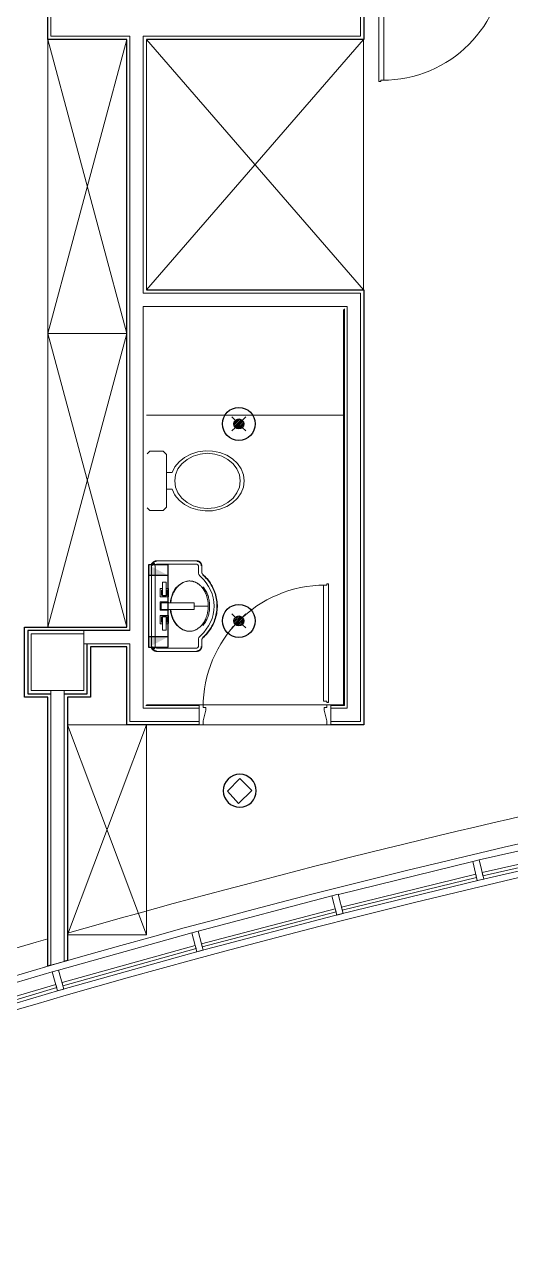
# Model space of a CAD drawing. Header units: millimetres. Extents: x 1722 to 7525, y 2254 to 6279.
# Drawn here: x 2875 to 3244, y 2292 to 3228 of the extents above; entities that cross this region are included whole.
import ezdxf

# ---------------------------------------------------------------- set-up
doc = ezdxf.new("R2010")
doc.units = ezdxf.units.MM
doc.layers.add('-LIGHT', color=6, linetype='Continuous')
doc.layers.add('-SYM', color=4, linetype='Continuous')
for name, color, linetype, lineweight in [('A-CLNG', 13, 'Continuous', 9), ('A-DETL-THIN', 151, 'Continuous', 9), ('A-DOOR', 31, 'Continuous', 9), ('A-DOOR-FRAM', 31, 'Continuous', 18), ('A-GLAZ-CURT', 52, 'Continuous', 9), ('A-GLAZ-CWMG', 51, 'Continuous', 9), ('A-WALL', 113, 'Continuous', 9), ('A-WALL-FNSH', 113, 'Continuous', 30), ('A-WALL-PATT', 111, 'Continuous', 5), ('I-FURN', 30, 'Continuous', 9), ('I-WALL', 2, 'Continuous', 9), ('P-SANR-FIXT', 44, 'Continuous', 9), ('S-COLS', 52, 'Continuous', 9)]:
    doc.layers.add(name, color=color, linetype=linetype, lineweight=lineweight)
pattern_1 = [(45, (3847.724, 3993.578), (-10.6066, 10.6066), []), (135, (3847.724, 3993.578), (-10.6066, -10.6066), [])]

# ---------------------------------------------------------------- blocks, each defined once
blk = doc.blocks.new('za-IN-wood door-single panel - 100x210-5134369-08-Fourth Floor Level__18_90')
at = {"layer": 'A-DOOR'}
for p, q in [((0.446, 0.9814), (0.446, 0.1014)), ((0.47, 0.9814), (0.446, 0.9814)), ((0.47, 0.9914), (0.47, 0.9814)), ((0.484, 0.9914), (0.47, 0.9914)), ((0.484, 0.0914), (0.484, 0.9914)), ((0.47, 0.1014), (0.446, 0.1014)), ((0.47, 0.0914), (0.47, 0.1014)), ((-0.45, 0.0518), (-0.47, 0.0518)), ((-0.47, -0.0482), (-0.45, 0.0318)), ((-0.45, 0.0318), (-0.45, 0.0518)), ((0.47, 0.0518), (0.45, 0.0518)), ((0.45, 0.0518), (0.45, 0.0318)), ((0.45, 0.0318), (0.47, -0.0482)), ((0.484, 0.0914), (0.47, 0.0914))]:
    blk.add_line(p, q, dxfattribs=at)
blk.add_arc((0.458, 0.0534), 0.928, 90, 180, dxfattribs=at)
at = {"layer": 'A-DOOR-FRAM'}
for p, q in [((-0.47, 0.0718), (-0.5, 0.0718)), ((-0.5, 0.0718), (-0.5, -0.0782)), ((-0.47, 0.0518), (-0.47, 0.0718)), ((0.47, 0.0718), (0.47, 0.0518)), ((0.5, 0.0718), (0.47, 0.0718)), ((0.5, -0.0782), (0.5, 0.0718)), ((-0.5, -0.0782), (-0.47, -0.0782)), ((-0.47, -0.0782), (-0.47, -0.0482)), ((0.47, -0.0482), (0.47, -0.0782)), ((0.47, -0.0782), (0.5, -0.0782))]:
    blk.add_line(p, q, dxfattribs=at)
blk = doc.blocks.new('za-Column bi Cover - se5_400b_430amm-4961025-08-Fourth Floor Level__18_90')
at = {"layer": 'S-COLS', "lineweight": 15}
for p, q in [((-0.2, 0.215), (0.2, 0.215)), ((-0.2, -0.215), (-0.2, 0.215)), ((0.2, 0.215), (0.2, -0.215)), ((0.2, -0.215), (-0.2, -0.215))]:
    blk.add_line(p, q, dxfattribs=at)
blk = doc.blocks.new('System Panel - Glazed-4636068-08-Fourth Floor Level__18_90')
at = {"layer": 'A-GLAZ-CURT'}
for p, q in [((-0.525, 0.0245), (-0.525, 0.0495)), ((-0.525, 0.0495), (0.525, 0.0495)), ((0.525, 0.0245), (-0.525, 0.0245)), ((0.525, 0.0495), (0.525, 0.0245))]:
    blk.add_line(p, q, dxfattribs=at)
blk = doc.blocks.new('Rectangular Mullion - 50mm x 150mm-4635590-08-Fourth Floor Level__18_90')
at = {"layer": 'A-GLAZ-CWMG'}
for p, q in [((-3.0889, -13.3199), (-4.1208, -13.5207)), ((-3.0369, -13.4626), (-4.1155, -13.6725))]:
    blk.add_line(p, q, dxfattribs=at)
blk = doc.blocks.new('Rectangular Mullion - 50mm x 150mm-4622980-08-Fourth Floor Level__18_90')
at = {"layer": 'A-GLAZ-CWMG'}
for p, q in [((0.025, 0.075), (-0.025, 0.075)), ((-0.025, 0.075), (-0.025, -0.075)), ((0.025, -0.075), (0.025, 0.075)), ((-0.025, -0.075), (0.025, -0.075))]:
    blk.add_line(p, q, dxfattribs=at)
blk = doc.blocks.new('FD')
at = {"layer": '-SYM'}
for p, q in [((-23.25, 7.5), (-23.25, -7.5)), ((23.25, 7.5), (23.25, -7.5))]:
    blk.add_line(p, q, dxfattribs=at)
blk.add_lwpolyline([(-31.25, -7.5), (31.25, -7.5), (31.25, 7.5), (-31.25, 7.5)], close=True, dxfattribs=at)
for points in [[(-23.25, 7.5), (-23.25, -7.5), (-31.25, -7.5)], [(-31.25, -7.5), (-31.25, 7.5), (-23.25, 7.5), (-31.25, -7.5)], [(23.25, 7.5), (23.25, -7.5), (31.25, -7.5)], [(31.25, -7.5), (31.25, 7.5), (23.25, 7.5), (31.25, -7.5)]]:
    blk.add_solid(points, dxfattribs=at)
blk = doc.blocks.new('le')
at = {"layer": '-SYM'}
h = blk.add_hatch(dxfattribs=at)
h.set_pattern_fill('ANSI31', color=256, scale=7.5, style=0)
h.set_pattern_definition([(45, (0, 0), (-0.66291, 0.66291), [])])
h.paths.add_polyline_path([(-3.6, 0), (3.6, 0, 1)])
h.paths.add_polyline_path([(3.6, 0), (-3.6, 0, 1)])
at = {"layer": '-SYM', "color": 3}
for p, q in [((-2.65, 2.65), (-5.3, 5.3)), ((2.65, 2.65), (5.3, 5.3)), ((-2.65, -2.65), (-5.3, -5.3)), ((2.65, -2.65), (5.3, -5.3))]:
    blk.add_line(p, q, dxfattribs=at)
at = {"layer": '-SYM'}
for radius in [12.5, 3.75]:
    blk.add_circle((0, 0), radius, dxfattribs=at)
blk = doc.blocks.new('leee')
at = {"layer": '-LIGHT', "color": 2}
blk.add_lwpolyline([(0.96, -9.63), (9.27, -0.26), (0.04, 9.25), (-9.25, 0.1)], close=True, dxfattribs=at)
at = {"layer": '-SYM'}
blk.add_circle((0, 0), 12.5, dxfattribs=at)
blk = doc.blocks.new('KJDKSFSF')
at = {"layer": 'I-FURN'}
for p, q in [((65450.7, -7766.8), (65450.7, -9996.8)), ((66050.7, -7766.8), (65450.7, -7766.8)), ((66050.7, -9996.8), (65450.7, -7766.8)), ((65450.7, -9996.8), (66050.7, -7766.8)), ((65450.7, -7766.8), (66050.7, -7766.8)), ((65450.7, -9996.8), (65450.7, -7766.8)), ((66050.7, -9996.8), (66050.7, -7766.8)), ((66050.7, -7766.8), (66050.7, -9996.8)), ((66200.7, -7766.8), (66200.7, -9666.8)), ((67850.7, -7766.8), (66200.7, -7766.8)), ((67850.7, -9666.8), (66200.7, -7766.8)), ((66200.7, -9666.8), (67850.7, -7766.8)), ((66200.7, -7766.8), (67850.7, -7766.8)), ((66200.7, -9666.8), (66200.7, -7766.8)), ((67850.7, -9666.8), (67850.7, -7766.8)), ((67850.7, -7766.8), (67850.7, -9666.8)), ((66200.7, -9666.8), (67850.7, -9666.8)), ((67850.7, -9666.8), (66200.7, -9666.8)), ((65450.7, -9996.8), (66050.7, -9996.8)), ((66050.7, -9996.8), (65450.7, -9996.8)), ((65450.7, -9996.8), (65450.7, -12226.8)), ((66050.7, -9996.8), (65450.7, -9996.8)), ((66050.7, -12226.8), (65450.7, -9996.8)), ((65450.7, -12226.8), (66050.7, -9996.8)), ((65450.7, -9996.8), (66050.7, -9996.8)), ((65450.7, -12226.8), (65450.7, -9996.8)), ((66050.7, -12226.8), (66050.7, -9996.8)), ((66050.7, -9996.8), (66050.7, -12226.8)), ((65450.7, -12226.8), (66050.7, -12226.8)), ((66050.7, -12226.8), (65450.7, -12226.8)), ((65600.7, -12966.8), (65600.7, -14560.1)), ((66200.7, -12966.8), (65600.7, -12966.8)), ((66200.7, -14560.1), (65600.7, -12966.8)), ((65600.7, -14560.1), (66200.7, -12966.8)), ((65600.7, -12966.8), (66200.7, -12966.8)), ((65600.7, -14560.1), (65600.7, -12966.8)), ((66200.7, -14560.1), (66200.7, -12966.8)), ((66200.7, -12966.8), (66200.7, -14560.1)), ((65600.7, -14560.1), (66200.7, -14560.1)), ((66200.7, -14560.1), (65600.7, -14560.1))]:
    blk.add_line(p, q, dxfattribs=at)

msp = doc.modelspace()

# ---------------------------------------------------------------- hatches: boundary and pattern name
at = {"layer": 'A-WALL-PATT'}
h = msp.add_hatch(dxfattribs=at)
h.set_pattern_fill('FP_37', color=256, scale=100, style=0, pattern_type=2)
h.set_pattern_definition(pattern_1)
h.paths.add_polyline_path([(3117.8, 2711.4), (3118.3, 2711.4), (3118.3, 3011.9), (3117.8, 3011.9), (3117.8, 2711.9)], flags=0)
h = msp.add_hatch(dxfattribs=at)
h.set_pattern_fill('FP_37', color=256, scale=100, style=0, pattern_type=2)
h.set_pattern_definition(pattern_1)
h.paths.add_polyline_path([(2994.22, 2711.4), (3007.8, 2711.4), (3007.8, 2711.9), (2967.3, 2711.9), (2967.3, 2711.4)], flags=0)
h.paths.add_polyline_path([(3107.8, 2711.4), (3117.8, 2711.4), (3117.8, 2711.9), (3107.8, 2711.9)], flags=0)

# ---------------------------------------------------------------- linework, layer by layer
at = {"layer": 'A-CLNG'}
for p, q in [((2967.8, 3026.9), (2967.8, 3216.9)), ((2895.3, 2514.33), (2888.95, 2512.49))]:
    msp.add_line(p, q, dxfattribs=at)
for start, end in [(98.530129, 105.919775), (106.049177, 110.83605)]:
    msp.add_arc((4800.3, -4096.27), 6899.6, start, end, dxfattribs=at)
at = {"layer": 'A-DETL-THIN'}
msp.add_line((2967.8, 2931.9), (3117.8, 2931.9), dxfattribs=at)
at = {"layer": 'A-WALL', "color": 7, "lineweight": 15}
for p, q in [((3130.3, 3279.4), (3130.3, 3219.4)), ((2895.3, 3219.4), (2895.3, 3270.4)), ((2955.3, 3219.4), (2895.3, 3219.4)), ((2955.3, 2768.4), (2955.3, 3219.4)), ((2965.3, 3219.4), (2965.3, 3024.4)), ((3130.3, 3219.4), (2965.3, 3219.4)), ((2965.3, 3024.4), (3130.3, 3024.4)), ((3130.3, 3024.4), (3130.3, 2699.4)), ((2965.3, 3014.4), (2965.3, 2709.4)), ((3120.3, 3014.4), (2965.3, 3014.4)), ((3120.3, 2709.4), (3120.3, 3014.4)), ((2920.3, 2765.9), (2920.3, 2768.4)), ((2955.3, 2758.4), (2920.3, 2758.4)), ((2955.3, 2699.4), (2955.3, 2758.4)), ((2895.3, 2514.33), (2895.3, 2722.9)), ((2905.3, 2722.9), (2905.3, 2517.2)), ((2965.3, 2709.4), (3007.8, 2709.4)), ((3120.3, 2709.4), (3107.8, 2709.4)), ((2955.3, 2699.4), (3007.8, 2699.4)), ((3107.8, 2699.4), (3130.3, 2699.4)), ((2905.3, 2517.2), (2895.3, 2514.33))]:
    msp.add_line(p, q, dxfattribs=at)
at = {"layer": 'A-WALL', "color": 10}
for p, q in [((3118.3, 2711.4), (3118.3, 3012.4)), ((2967.3, 2711.4), (3007.8, 2711.4)), ((3107.8, 2711.4), (3118.3, 2711.4))]:
    msp.add_line(p, q, dxfattribs=at)
at = {"layer": 'A-WALL'}
msp.add_line((3010.8, 2696.9), (3104.8, 2696.9), dxfattribs=at)
at = {"layer": 'A-WALL', "color": 7, "lineweight": 15}
for radius in [6879.6, 6854.6]:
    msp.add_arc((4800.3, -4096.27), radius, 97.889907, 111.257346, dxfattribs=at)
at = {"layer": 'A-WALL-FNSH'}
for p, q in [((3132.8, 3276.9), (3132.8, 3216.9)), ((2892.8, 3216.9), (2892.8, 3265.4)), ((2952.8, 3216.9), (2892.8, 3216.9)), ((2952.8, 2770.9), (2952.8, 3216.9)), ((3132.8, 3216.9), (2967.8, 3216.9)), ((2967.8, 3026.9), (3132.8, 3026.9)), ((3132.8, 3026.9), (3132.8, 2696.9)), ((3117.8, 2711.9), (3117.8, 3011.9)), ((2875.3, 2717.9), (2875.3, 2770.9)), ((2875.3, 2770.9), (2952.8, 2770.9)), ((2877.8, 2768.4), (2877.8, 2720.4)), ((2955.3, 2768.4), (2877.8, 2768.4)), ((2922.8, 2720.4), (2922.8, 2758.4)), ((2925.3, 2755.9), (2925.3, 2717.9)), ((2952.8, 2755.9), (2925.3, 2755.9)), ((2952.8, 2696.9), (2952.8, 2755.9)), ((2892.8, 2717.9), (2875.3, 2717.9)), ((2877.8, 2720.4), (2895.3, 2720.4)), ((2892.8, 2513.6), (2892.8, 2717.9)), ((2905.3, 2720.4), (2922.8, 2720.4)), ((2907.8, 2717.9), (2907.8, 2517.91)), ((2925.3, 2717.9), (2907.8, 2717.9)), ((2967.8, 2711.9), (3007.8, 2711.9)), ((3107.8, 2711.9), (3117.8, 2711.9)), ((3007.8, 2696.9), (2952.8, 2696.9)), ((3132.8, 2696.9), (3107.8, 2696.9)), ((2895.3, 2514.33), (2892.8, 2513.6)), ((2907.8, 2517.91), (2905.3, 2517.2))]:
    msp.add_line(p, q, dxfattribs=at)
at = {"layer": 'I-WALL'}
msp.add_line((3104.8, 2711.9), (3010.8, 2711.9), dxfattribs=at)
at = {"layer": 'P-SANR-FIXT'}
for p, q in [((2970.34, 2904.44), (2968.3, 2902.4)), ((2980.5, 2904.44), (2970.34, 2904.44)), ((2983.04, 2901.9), (2980.5, 2904.44)), ((2983.04, 2861.9), (2983.04, 2901.9)), ((2989.39, 2892.93), (2989.39, 2892.49)), ((2989.68, 2892.93), (2989.39, 2892.93)), ((2983.04, 2888.25), (2987.31, 2888.25)), ((2987.31, 2875.55), (2983.04, 2875.55)), ((2989.39, 2871.32), (2989.39, 2870.87)), ((2989.39, 2870.87), (2989.68, 2870.87)), ((2968.3, 2861.4), (2970.34, 2859.36)), ((2970.34, 2859.36), (2980.5, 2859.36)), ((2980.5, 2859.36), (2983.04, 2861.9)), ((2971.65, 2818.89), (2971.85, 2819.36)), ((2971.71, 2818.88), (2971.65, 2818.89)), ((2971.65, 2813.54), (2971.65, 2818.89)), ((2971.71, 2818.88), (2971.9, 2819.32)), ((2971.71, 2754.92), (2971.71, 2818.88)), ((2971.85, 2819.36), (2972.15, 2819.65)), ((2971.9, 2819.32), (2971.85, 2819.36)), ((2972.18, 2819.6), (2971.9, 2819.32)), ((2971.9, 2819.32), (2972.18, 2819.6)), ((2972.15, 2819.65), (2972.6, 2819.8)), ((2972.18, 2819.6), (2972.15, 2819.65)), ((2972.18, 2819.6), (2972.55, 2819.72)), ((2972.76, 2820.1), (2972.47, 2819.72)), ((2972.47, 2819.72), (2972.54, 2819.67)), ((2972.66, 2819.58), (2972.47, 2819.72)), ((2972.89, 2819.41), (2972.66, 2819.58)), ((2973.18, 2819.2), (2972.89, 2819.41)), ((2973.88, 2818.68), (2973.18, 2819.2)), ((2974.67, 2818.42), (2974.52, 2818.21)), ((3006.14, 2821.23), (2975.4, 2821.23)), ((2975.4, 2818.68), (3006.14, 2818.68)), ((2971.77, 2817.56), (2971.77, 2756.24)), ((2974.31, 2817.56), (2974.31, 2756.24)), ((3007.26, 2817.56), (3007.26, 2812.87)), ((3009.8, 2812.87), (3009.8, 2817.56)), ((2978.18, 2800.06), (2978.18, 2794.03)), ((2979.83, 2800.21), (2978.33, 2800.21)), ((2982.75, 2805.14), (2979.9, 2805.14)), ((2979.9, 2794.81), (2979.9, 2805.14)), ((2982.75, 2805.14), (2982.75, 2794.81)), ((2984.29, 2800.21), (2982.75, 2800.21)), ((2984.48, 2794.07), (2984.48, 2800.02)), ((2978.18, 2789.9), (2978.18, 2783.87)), ((2978.33, 2793.88), (2984.29, 2793.88)), ((2984.29, 2790.05), (2978.33, 2790.05)), ((2979.33, 2798.88), (2979.33, 2795.33)), ((2979.9, 2799.03), (2979.48, 2799.03)), ((2979.64, 2795.03), (2979.9, 2795.03)), ((2982.75, 2794.92), (2979.9, 2794.92)), ((2979.9, 2794.81), (2982.75, 2794.81)), ((2983.01, 2799.03), (2982.75, 2799.03)), ((2982.75, 2795.03), (2983.01, 2795.03)), ((2983.31, 2795.32), (2983.31, 2798.73)), ((2984.48, 2789.4), (2984.48, 2789.86)), ((2978.33, 2783.72), (2984.29, 2783.72)), ((2979.07, 2789.4), (2979.07, 2784.4)), ((2979.07, 2789.4), (3004.08, 2789.4)), ((3004.08, 2784.4), (2979.07, 2784.4)), ((2984.48, 2783.91), (2984.48, 2784.4)), ((3004.08, 2784.4), (3004.08, 2789.4)), ((3004.08, 2784.4), (3004.08, 2789.4)), ((3014.8, 2786.9), (3004.1, 2786.9)), ((2978.18, 2779.74), (2978.18, 2773.71)), ((2984.29, 2779.89), (2978.33, 2779.89)), ((2978.33, 2773.56), (2979.83, 2773.56)), ((2979.33, 2778.44), (2979.33, 2774.89)), ((2979.48, 2774.74), (2979.9, 2774.74)), ((2979.9, 2778.74), (2979.64, 2778.74)), ((2979.9, 2768.63), (2979.9, 2778.96)), ((2982.75, 2778.96), (2979.9, 2778.96)), ((2982.75, 2778.85), (2979.9, 2778.85)), ((2982.75, 2778.96), (2982.75, 2768.63)), ((2983.01, 2778.74), (2982.75, 2778.74)), ((2982.75, 2774.74), (2983.01, 2774.74)), ((2982.75, 2773.56), (2984.29, 2773.56)), ((2983.31, 2775.04), (2983.31, 2778.45)), ((2984.48, 2773.75), (2984.48, 2779.7)), ((2979.9, 2768.63), (2982.75, 2768.63)), ((2971.65, 2754.9), (2971.65, 2760.26)), ((2971.71, 2754.92), (2971.65, 2754.9)), ((2971.98, 2754.21), (2971.65, 2754.9)), ((2972.02, 2754.25), (2971.71, 2754.92)), ((2972.02, 2754.25), (2971.98, 2754.21)), ((2972.59, 2754.01), (2971.98, 2754.21)), ((2972.55, 2754.08), (2972.02, 2754.25)), ((2972.48, 2754.08), (2972.76, 2753.71)), ((2972.78, 2754.31), (2972.62, 2754.18)), ((2973.01, 2754.47), (2972.78, 2754.31)), ((2973.27, 2754.67), (2973.01, 2754.47)), ((2973.57, 2754.89), (2973.27, 2754.67)), ((2973.88, 2755.12), (2973.57, 2754.89)), ((2974.52, 2755.6), (2974.67, 2755.39)), ((3006.14, 2755.12), (2975.4, 2755.12)), ((2975.4, 2752.58), (3006.14, 2752.58)), ((3007.26, 2760.94), (3007.26, 2756.24)), ((3009.8, 2756.24), (3009.8, 2760.94))]:
    msp.add_line(p, q, dxfattribs=at)
at = {"layer": 'P-SANR-FIXT', "flags": 128}
for points in [[(3042.09, 2881.9), (3041.51, 2886.54), (3039.79, 2890.98), (3037, 2895.05), (3033.27, 2898.57), (3028.74, 2901.4), (3023.6, 2903.41), (3018.07, 2904.54), (3012.37, 2904.72), (3006.75, 2903.95), (3001.44, 2902.26), (2996.66, 2899.73), (2992.6, 2896.45), (2989.44, 2892.57), (2987.31, 2888.25)], [(3039.04, 2881.9), (3038.42, 2886.56), (3036.58, 2890.99), (3033.61, 2894.97), (3029.67, 2898.28), (3024.95, 2900.78), (3019.69, 2902.33), (3014.15, 2902.86), (3008.61, 2902.33), (3003.35, 2900.78), (2998.63, 2898.28), (2994.69, 2894.97), (2991.72, 2890.99), (2989.88, 2886.56), (2989.26, 2881.9)], [(2989.68, 2892.93), (2989.53, 2892.71), (2989.39, 2892.49)], [(2987.31, 2875.55), (2989.44, 2871.23), (2992.6, 2867.35), (2996.66, 2864.08), (3001.44, 2861.54), (3006.75, 2859.86), (3012.37, 2859.09), (3018.07, 2859.27), (3023.6, 2860.39), (3028.74, 2862.4), (3033.27, 2865.23), (3037, 2868.75), (3039.79, 2872.82), (3041.51, 2877.26), (3042.09, 2881.9)], [(2989.26, 2881.9), (2989.88, 2877.24), (2991.72, 2872.81), (2994.69, 2868.84), (2998.63, 2865.52), (3003.35, 2863.02), (3008.61, 2861.47), (3014.15, 2860.95), (3019.69, 2861.47), (3024.95, 2863.02), (3029.67, 2865.52), (3033.61, 2868.84), (3036.58, 2872.81), (3038.42, 2877.24), (3039.04, 2881.9)], [(2989.39, 2871.32), (2989.53, 2871.09), (2989.68, 2870.87)], [(2972.47, 2819.72), (2972.39, 2819.6), (2972.31, 2819.48), (2972.24, 2819.35), (2972.17, 2819.22), (2972.1, 2819.09), (2972.05, 2818.96), (2971.99, 2818.82), (2971.94, 2818.69), (2971.9, 2818.55), (2971.87, 2818.41), (2971.83, 2818.27), (2971.81, 2818.12), (2971.79, 2817.98), (2971.78, 2817.83), (2971.77, 2817.69), (2971.77, 2817.56)], [(2972.73, 2819.53), (2972.65, 2819.42), (2972.58, 2819.31), (2972.51, 2819.2), (2972.45, 2819.08), (2972.39, 2818.96), (2972.34, 2818.84), (2972.29, 2818.71), (2972.25, 2818.59), (2972.21, 2818.46), (2972.17, 2818.33), (2972.15, 2818.2), (2972.12, 2818.07), (2972.1, 2817.94), (2972.09, 2817.81), (2972.08, 2817.68), (2972.08, 2817.56)], [(2975.4, 2821.23), (2975.26, 2821.22), (2975.11, 2821.22), (2974.96, 2821.2), (2974.82, 2821.18), (2974.67, 2821.15), (2974.53, 2821.12), (2974.39, 2821.08), (2974.25, 2821.04), (2974.11, 2820.99), (2973.98, 2820.94), (2973.84, 2820.88), (2973.71, 2820.81), (2973.58, 2820.74), (2973.46, 2820.67), (2973.33, 2820.59), (2973.21, 2820.5), (2973.1, 2820.41), (2972.99, 2820.32), (2972.88, 2820.22), (2972.77, 2820.12), (2972.76, 2820.1)], [(2975.4, 2820.91), (2975.27, 2820.91), (2975.14, 2820.9), (2975, 2820.89), (2974.87, 2820.87), (2974.74, 2820.84), (2974.61, 2820.81), (2974.48, 2820.78), (2974.35, 2820.74), (2974.22, 2820.69), (2974.1, 2820.65), (2973.98, 2820.59), (2973.86, 2820.53), (2973.74, 2820.47), (2973.62, 2820.4), (2973.51, 2820.32), (2973.4, 2820.25), (2973.3, 2820.16), (2973.2, 2820.08), (2973.1, 2819.99), (2973, 2819.89), (2973, 2819.89)], [(3009.8, 2817.56), (3009.8, 2817.71), (3009.79, 2817.85), (3009.78, 2818), (3009.76, 2818.15), (3009.73, 2818.29), (3009.7, 2818.43), (3009.66, 2818.57), (3009.62, 2818.71), (3009.57, 2818.85), (3009.51, 2818.99), (3009.45, 2819.12), (3009.39, 2819.25), (3009.32, 2819.38), (3009.24, 2819.51), (3009.16, 2819.63), (3009.08, 2819.75), (3008.99, 2819.87), (3008.89, 2819.98), (3008.79, 2820.09), (3008.69, 2820.19), (3008.58, 2820.29), (3008.47, 2820.39), (3008.36, 2820.48), (3008.24, 2820.56), (3008.12, 2820.65), (3007.99, 2820.72), (3007.86, 2820.79), (3007.73, 2820.86), (3007.6, 2820.92), (3007.46, 2820.98), (3007.33, 2821.03), (3007.19, 2821.07), (3007.05, 2821.11), (3006.9, 2821.15), (3006.76, 2821.17), (3006.61, 2821.2), (3006.47, 2821.21), (3006.32, 2821.22), (3006.18, 2821.23), (3006.14, 2821.23)], [(3009.48, 2817.56), (3009.48, 2817.7), (3009.47, 2817.83), (3009.46, 2817.96), (3009.44, 2818.09), (3009.42, 2818.23), (3009.39, 2818.36), (3009.35, 2818.49), (3009.31, 2818.61), (3009.27, 2818.74), (3009.22, 2818.87), (3009.17, 2818.99), (3009.11, 2819.11), (3009.04, 2819.22), (3008.97, 2819.34), (3008.9, 2819.45), (3008.82, 2819.56), (3008.74, 2819.67), (3008.65, 2819.77), (3008.56, 2819.87), (3008.47, 2819.96), (3008.37, 2820.05), (3008.27, 2820.14), (3008.17, 2820.23), (3008.06, 2820.3), (3007.95, 2820.38), (3007.83, 2820.45), (3007.71, 2820.51), (3007.6, 2820.57), (3007.47, 2820.63), (3007.35, 2820.68), (3007.22, 2820.73), (3007.1, 2820.77), (3006.97, 2820.8), (3006.84, 2820.84), (3006.71, 2820.86), (3006.57, 2820.88), (3006.44, 2820.9), (3006.31, 2820.91), (3006.17, 2820.91), (3006.14, 2820.91)], [(3010.65, 2811), (3010.58, 2811.07), (3010.51, 2811.14), (3010.44, 2811.21), (3010.38, 2811.28), (3010.32, 2811.36), (3010.26, 2811.44), (3010.2, 2811.52), (3010.15, 2811.6), (3010.1, 2811.69), (3010.06, 2811.78), (3010.01, 2811.87), (3009.98, 2811.96), (3009.94, 2812.05), (3009.91, 2812.14), (3009.88, 2812.24), (3009.86, 2812.33), (3009.84, 2812.43), (3009.83, 2812.53), (3009.81, 2812.63), (3009.81, 2812.72), (3009.8, 2812.82), (3009.8, 2812.87)], [(3010.45, 2763.04), (3011.38, 2763.89), (3012.29, 2764.77), (3013.15, 2765.69), (3013.98, 2766.64), (3014.78, 2767.62), (3015.53, 2768.63), (3016.24, 2769.68), (3016.9, 2770.75), (3017.53, 2771.85), (3018.11, 2772.97), (3018.64, 2774.11), (3019.13, 2775.27), (3019.57, 2776.46), (3019.97, 2777.66), (3020.31, 2778.87), (3020.61, 2780.1), (3020.86, 2781.33), (3021.05, 2782.58), (3021.2, 2783.83), (3021.3, 2785.09), (3021.35, 2786.35), (3021.34, 2787.62), (3021.29, 2788.88), (3021.19, 2790.13), (3021.03, 2791.39), (3020.83, 2792.63), (3020.57, 2793.87), (3020.27, 2795.09), (3019.92, 2796.31), (3019.52, 2797.5), (3019.07, 2798.68), (3018.58, 2799.84), (3018.03, 2800.98), (3017.45, 2802.1), (3016.82, 2803.2), (3016.15, 2804.26), (3015.43, 2805.3), (3014.67, 2806.31), (3013.88, 2807.29), (3013.04, 2808.24), (3012.17, 2809.15), (3011.26, 2810.03), (3010.45, 2810.76)], [(3010.65, 2762.8), (3011.6, 2763.65), (3012.51, 2764.55), (3013.39, 2765.47), (3014.23, 2766.43), (3015.03, 2767.43), (3015.79, 2768.45), (3016.5, 2769.5), (3017.18, 2770.59), (3017.81, 2771.69), (3018.39, 2772.83), (3018.93, 2773.98), (3019.43, 2775.16), (3019.87, 2776.35), (3020.27, 2777.56), (3020.62, 2778.79), (3020.92, 2780.03), (3021.17, 2781.28), (3021.37, 2782.54), (3021.52, 2783.8), (3021.62, 2785.07), (3021.66, 2786.35), (3021.66, 2787.62), (3021.61, 2788.9), (3021.5, 2790.17), (3021.35, 2791.43), (3021.14, 2792.69), (3020.88, 2793.94), (3020.58, 2795.18), (3020.22, 2796.4), (3019.82, 2797.61), (3019.36, 2798.8), (3018.86, 2799.97), (3018.32, 2801.13), (3017.73, 2802.26), (3017.09, 2803.36), (3016.41, 2804.44), (3015.69, 2805.49), (3014.92, 2806.51), (3014.12, 2807.5), (3013.28, 2808.45), (3012.4, 2809.38), (3011.48, 2810.26), (3010.65, 2811)], [(2985.91, 2789.5), (2986, 2790.36), (2986.13, 2791.22), (2986.29, 2792.07), (2986.48, 2792.92), (2986.71, 2793.76), (2986.98, 2794.58), (2987.27, 2795.4), (2987.6, 2796.2), (2987.96, 2796.99), (2988.35, 2797.77), (2988.77, 2798.52), (2989.22, 2799.26), (2989.7, 2799.99), (2990.21, 2800.69), (2990.75, 2801.37), (2990.87, 2801.51)], [(3010.72, 2801.51), (3011.27, 2800.84), (3011.78, 2800.14), (3012.27, 2799.42), (3012.73, 2798.69), (3013.15, 2797.93), (3013.55, 2797.16), (3013.92, 2796.37), (3014.25, 2795.57), (3014.56, 2794.76), (3014.82, 2793.94), (3015.06, 2793.1), (3015.26, 2792.26), (3015.43, 2791.41), (3015.57, 2790.55), (3015.67, 2789.69), (3015.74, 2788.82), (3015.77, 2787.96), (3015.76, 2787.09), (3015.76, 2786.9)], [(2990.87, 2772.29), (2990.33, 2772.96), (2989.81, 2773.66), (2989.33, 2774.38), (2988.87, 2775.12), (2988.44, 2775.87), (2988.04, 2776.64), (2987.67, 2777.43), (2987.34, 2778.23), (2987.04, 2779.04), (2986.77, 2779.87), (2986.53, 2780.7), (2986.33, 2781.54), (2986.16, 2782.4), (2986.02, 2783.25), (2985.92, 2784.11), (2985.9, 2784.4)], [(3015.76, 2786.9), (3015.77, 2786.03), (3015.74, 2785.17), (3015.69, 2784.3), (3015.59, 2783.44), (3015.47, 2782.58), (3015.3, 2781.73), (3015.11, 2780.88), (3014.88, 2780.05), (3014.62, 2779.22), (3014.32, 2778.4), (3013.99, 2777.6), (3013.63, 2776.81), (3013.24, 2776.04), (3012.82, 2775.28), (3012.37, 2774.54), (3011.89, 2773.82), (3011.38, 2773.11), (3010.84, 2772.43), (3010.72, 2772.29)], [(3009.8, 2760.94), (3009.8, 2761.04), (3009.81, 2761.13), (3009.82, 2761.23), (3009.83, 2761.33), (3009.85, 2761.43), (3009.87, 2761.52), (3009.9, 2761.62), (3009.93, 2761.71), (3009.96, 2761.81), (3010, 2761.9), (3010.04, 2761.99), (3010.08, 2762.08), (3010.13, 2762.16), (3010.18, 2762.25), (3010.23, 2762.33), (3010.29, 2762.41), (3010.35, 2762.49), (3010.41, 2762.56), (3010.48, 2762.64), (3010.55, 2762.71), (3010.62, 2762.77), (3010.65, 2762.8)], [(2971.77, 2756.24), (2971.77, 2756.1), (2971.78, 2755.95), (2971.79, 2755.81), (2971.81, 2755.66), (2971.84, 2755.52), (2971.87, 2755.38), (2971.91, 2755.24), (2971.95, 2755.1), (2972, 2754.96), (2972.05, 2754.82), (2972.11, 2754.69), (2972.18, 2754.56), (2972.25, 2754.43), (2972.32, 2754.31), (2972.4, 2754.19), (2972.48, 2754.08)], [(2972.08, 2756.24), (2972.09, 2756.11), (2972.09, 2755.98), (2972.11, 2755.84), (2972.13, 2755.71), (2972.15, 2755.58), (2972.18, 2755.45), (2972.21, 2755.32), (2972.25, 2755.2), (2972.3, 2755.07), (2972.35, 2754.95), (2972.4, 2754.83), (2972.46, 2754.71), (2972.52, 2754.59), (2972.59, 2754.48), (2972.66, 2754.37), (2972.73, 2754.27)], [(2972.62, 2754.18), (2972.51, 2754.11), (2972.48, 2754.08)], [(2972.76, 2753.71), (2972.86, 2753.6), (2972.97, 2753.5), (2973.08, 2753.41), (2973.19, 2753.32), (2973.31, 2753.23), (2973.43, 2753.15), (2973.56, 2753.07), (2973.69, 2753), (2973.82, 2752.94), (2973.95, 2752.88), (2974.09, 2752.82), (2974.22, 2752.77), (2974.36, 2752.73), (2974.51, 2752.69), (2974.65, 2752.65), (2974.79, 2752.63), (2974.94, 2752.61), (2975.08, 2752.59), (2975.23, 2752.58), (2975.38, 2752.58), (2975.4, 2752.58)], [(2973, 2753.91), (2973.09, 2753.82), (2973.19, 2753.73), (2973.29, 2753.64), (2973.4, 2753.56), (2973.51, 2753.48), (2973.62, 2753.41), (2973.74, 2753.34), (2973.85, 2753.27), (2973.97, 2753.21), (2974.09, 2753.16), (2974.22, 2753.11), (2974.35, 2753.06), (2974.47, 2753.02), (2974.6, 2752.99), (2974.73, 2752.96), (2974.86, 2752.94), (2975, 2752.92), (2975.13, 2752.9), (2975.26, 2752.9), (2975.4, 2752.89), (2975.4, 2752.89)], [(3006.14, 2752.89), (3006.27, 2752.9), (3006.4, 2752.9), (3006.54, 2752.92), (3006.67, 2752.94), (3006.8, 2752.96), (3006.93, 2752.99), (3007.06, 2753.02), (3007.19, 2753.06), (3007.32, 2753.11), (3007.44, 2753.16), (3007.56, 2753.21), (3007.68, 2753.27), (3007.8, 2753.34), (3007.92, 2753.4), (3008.03, 2753.48), (3008.14, 2753.56), (3008.24, 2753.64), (3008.34, 2753.72), (3008.44, 2753.81), (3008.54, 2753.91), (3008.63, 2754.01), (3008.72, 2754.11), (3008.8, 2754.21), (3008.88, 2754.32), (3008.95, 2754.43), (3009.02, 2754.55), (3009.09, 2754.66), (3009.15, 2754.78), (3009.21, 2754.9), (3009.26, 2755.03), (3009.3, 2755.15), (3009.34, 2755.28), (3009.38, 2755.41), (3009.41, 2755.54), (3009.44, 2755.67), (3009.46, 2755.8), (3009.47, 2755.94), (3009.48, 2756.07), (3009.48, 2756.21), (3009.48, 2756.24)], [(3006.14, 2752.58), (3006.28, 2752.58), (3006.43, 2752.59), (3006.58, 2752.6), (3006.72, 2752.62), (3006.86, 2752.65), (3007.01, 2752.68), (3007.15, 2752.72), (3007.29, 2752.76), (3007.43, 2752.81), (3007.56, 2752.87), (3007.7, 2752.92), (3007.83, 2752.99), (3007.96, 2753.06), (3008.08, 2753.14), (3008.21, 2753.22), (3008.33, 2753.3), (3008.44, 2753.39), (3008.55, 2753.49), (3008.66, 2753.58), (3008.77, 2753.69), (3008.87, 2753.79), (3008.96, 2753.91), (3009.05, 2754.02), (3009.14, 2754.14), (3009.22, 2754.26), (3009.3, 2754.39), (3009.37, 2754.51), (3009.44, 2754.64), (3009.5, 2754.78), (3009.55, 2754.91), (3009.6, 2755.05), (3009.65, 2755.19), (3009.69, 2755.33), (3009.72, 2755.47), (3009.75, 2755.62), (3009.77, 2755.76), (3009.79, 2755.91), (3009.8, 2756.06), (3009.8, 2756.2), (3009.8, 2756.24)]]:
    msp.add_lwpolyline(points, dxfattribs=at)
at = {"layer": 'P-SANR-FIXT'}
for centre, radius, start, end in [((2975.4, 2817.56), 1.1, 143.63172, 180), ((2975.4, 2817.56), 1.12, 90, 130.50539), ((3006.14, 2817.56), 1.12, 0, 90), ((3012.27, 2812.87), 5.01, 180, 229.12366), ((2989.8, 2786.9), 29.33, 310.87634, 49.12366), ((2978.33, 2800.06), 0.149, 90, 180), ((2984.29, 2800.02), 0.187, 0, 90), ((3007.51, 2787.61), 21.37, 141.33383, 152.70269), ((3001.16, 2792.92), 13.09, 91.58353, 138.50462), ((3000.43, 2792.92), 13.09, 78.75247, 88.41647), ((2978.33, 2794.03), 0.149, 180, 270), ((2978.33, 2789.9), 0.149, 90, 180), ((2979.48, 2798.88), 0.148, 90, 180), ((2979.64, 2795.33), 0.305, 180, 270), ((2983.01, 2798.73), 0.295, 0, 90), ((2983.01, 2795.32), 0.293, 270, 0), ((2984.29, 2794.07), 0.187, 270, 0), ((2984.29, 2789.86), 0.187, 0, 90), ((3007.51, 2787.61), 21.37, 171.14312, 175.14148), ((3007.51, 2787.61), 21.37, 154.69373, 165.32735), ((2978.33, 2783.87), 0.149, 180, 270), ((2984.29, 2783.91), 0.187, 270, 0), ((3007.51, 2786.2), 21.37, 184.85852, 188.85688), ((3007.51, 2786.2), 21.37, 194.67265, 205.30627), ((2978.33, 2779.74), 0.149, 90, 180), ((2978.33, 2773.71), 0.149, 180, 270), ((2979.64, 2778.44), 0.305, 90, 180), ((2979.48, 2774.89), 0.148, 180, 270), ((2983.01, 2778.45), 0.293, 0, 90), ((2983.01, 2775.04), 0.295, 270, 0), ((2984.29, 2779.7), 0.187, 0, 90), ((2984.29, 2773.75), 0.187, 270, 0), ((3007.51, 2786.2), 21.37, 207.29731, 218.66617), ((3001.16, 2780.89), 13.09, 221.49538, 268.41647), ((3000.43, 2780.89), 13.09, 271.58353, 281.25406), ((3012.27, 2760.94), 5.01, 130.87634, 180), ((2975.4, 2756.24), 1.1, 180, 216.02884), ((2975.4, 2756.24), 1.12, 229.49461, 270), ((3006.14, 2756.24), 1.12, 270, 0)]:
    msp.add_arc(centre, radius, start, end, dxfattribs=at)
for points, knots in [([(2974.08, 2818.95), (2973.89, 2819.12), (2973.49, 2819.47), (2973.05, 2819.84), (2972.81, 2820.05), (2972.76, 2820.1), (2972.76, 2820.1)], [0, 0, 0, 0, 0.285714, 0.571429, 0.785714, 1, 1, 1, 1]), ([(2986.28, 2789.4), (2986.3, 2789.62), (2986.39, 2790.44), (2986.63, 2791.94), (2987.13, 2793.94), (2987.88, 2796.11), (2988.93, 2798.29), (2990.22, 2800.33), (2991.26, 2801.49), (2991.76, 2802.05)], [0.255572, 0.255572, 0.255572, 0.255572, 0.320864, 0.508349, 0.718609, 0.952955, 1.207935, 1.456923, 1.685697, 1.685697, 1.685697, 1.685697]), ([(2991.76, 2802.05), (2992.23, 2802.5), (2993.15, 2803.37), (2994.67, 2804.4), (2996.2, 2805.17), (2997.73, 2805.68), (2999.27, 2805.98), (3000.29, 2806), (3000.8, 2806)], [0, 0, 0, 0, 0.199326, 0.385461, 0.558873, 0.722225, 0.878914, 1.034118, 1.034118, 1.034118, 1.034118]), ([(3000.8, 2806), (3001.19, 2805.98), (3001.93, 2805.93), (3002.98, 2805.73), (3003.89, 2805.47), (3004.69, 2805.17), (3005.39, 2804.85), (3006.04, 2804.51), (3006.66, 2804.13), (3007.3, 2803.7), (3007.97, 2803.18), (3008.68, 2802.56), (3009.4, 2801.83), (3010.15, 2800.97), (3010.91, 2799.96), (3011.67, 2798.79), (3012.41, 2797.42), (3013.11, 2795.84), (3013.74, 2794.02), (3014.27, 2791.93), (3014.65, 2789.52), (3014.71, 2787.81), (3014.73, 2786.9)], [0, 0, 0, 0, 0.120163, 0.227742, 0.324633, 0.410954, 0.488225, 0.560293, 0.632736, 0.710962, 0.797427, 0.892475, 0.997029, 1.11272, 1.240742, 1.382313, 1.539479, 1.714648, 1.909941, 2.128551, 2.374428, 2.652104, 2.652104, 2.652104, 2.652104]), ([(2991.76, 2771.76), (2991.26, 2772.31), (2990.22, 2773.48), (2988.93, 2775.51), (2987.88, 2777.69), (2987.13, 2779.86), (2986.63, 2781.87), (2986.39, 2783.36), (2986.3, 2784.19), (2986.28, 2784.4)], [0, 0, 0, 0, 0.228773, 0.477762, 0.732742, 0.967088, 1.177347, 1.364833, 1.430124, 1.430124, 1.430124, 1.430124]), ([(3014.73, 2786.9), (3014.7, 2785.95), (3014.65, 2784.16), (3014.22, 2781.65), (3013.65, 2779.48), (3012.97, 2777.61), (3012.22, 2776.01), (3011.43, 2774.63), (3010.64, 2773.46), (3009.84, 2772.46), (3009.06, 2771.62), (3008.3, 2770.91), (3007.58, 2770.32), (3006.9, 2769.82), (3006.23, 2769.41), (3005.57, 2769.04), (3004.85, 2768.7), (3004.02, 2768.38), (3003.08, 2768.1), (3001.99, 2767.88), (3001.21, 2767.83), (3000.8, 2767.8)], [0, 0, 0, 0, 0.291506, 0.547904, 0.774576, 0.976005, 1.155737, 1.316133, 1.460052, 1.589595, 1.705942, 1.810716, 1.905836, 1.991511, 2.069202, 2.144515, 2.224153, 2.313142, 2.413684, 2.525971, 2.652105, 2.652105, 2.652105, 2.652105]), ([(3000.8, 2767.8), (3000.29, 2767.81), (2999.27, 2767.82), (2997.73, 2768.12), (2996.2, 2768.63), (2994.67, 2769.41), (2993.15, 2770.43), (2992.23, 2771.31), (2991.76, 2771.76)], [0, 0, 0, 0, 0.155203, 0.311893, 0.475245, 0.648656, 0.834791, 1.034118, 1.034118, 1.034118, 1.034118]), ([(2974.08, 2754.85), (2973.94, 2754.72), (2973.64, 2754.46), (2973.2, 2754.08), (2972.85, 2753.78), (2972.76, 2753.71), (2972.76, 2753.71)], [-1, -1, -1, -1, -0.785714, -0.571429, -0.285714, 0, 0, 0, 0])]:
    msp.add_open_spline(points, degree=3, knots=knots, dxfattribs=at)

# ---------------------------------------------------------------- block references
at = {"layer": '-LIGHT'}
for p in [(3037.98, 2925.18), (3037.98, 2775.68)]:
    msp.add_blockref('le', p, dxfattribs=at)
at = {"layer": '-LIGHT', "rotation": 270}
msp.add_blockref('FD', (2976.91, 2786.9), dxfattribs=at)
at = {"layer": '-LIGHT', "xscale": -1}
msp.add_blockref('leee', (3038.7, 2646.83), dxfattribs=at)
at = {"layer": 'A-DOOR', "xscale": 100, "yscale": 100, "zscale": 100, "rotation": 180}
msp.add_blockref('za-IN-wood door-single panel - 100x210-5134369-08-Fourth Floor Level__18_90', (3192.8, 3284.08), dxfattribs=at)
at = {"layer": 'A-DOOR', "xscale": 100, "yscale": 100, "zscale": 100}
msp.add_blockref('za-IN-wood door-single panel - 100x210-5134369-08-Fourth Floor Level__18_90', (3057.8, 2704.72), dxfattribs=at)
at = {"layer": 'A-GLAZ-CURT'}
for p, xscale, yscale, zscale, rotation in [((3273.44, 2598.72), 100, 100, 100, 192.8471574057141), ((3166.39, 2573.4), 100, 100, 100, 193.7649539059147), ((3059.77, 2546.37), 100, 100, 100, 194.6827504061167), ((2953.59, 2517.64), 100.0000000000001, 100.0000000000001, 100.0000000000001, 195.6005469063181), ((2847.89, 2487.21), 99.99999999999999, 99.99999999999999, 99.99999999999999, 196.518343406519)]:
    msp.add_blockref('System Panel - Glazed-4636068-08-Fourth Floor Level__18_90', p, dxfattribs=dict(at, xscale=xscale, yscale=yscale, zscale=zscale, rotation=rotation))
at = {"layer": 'A-GLAZ-CWMG'}
for p, xscale, yscale, zscale, rotation in [((3589.08, 3958.91), 100, 100, 100, 1.835593000403436), ((3460.21, 3938.48), 99.99999999999994, 99.99999999999994, 99.99999999999994, 2.753389500604164), ((3331.68, 3915.98), 100, 100, 100, 3.671186000806018), ((3203.53, 3891.43), 100, 100, 100, 4.588982501007446), ((3075.79, 3864.83), 100, 100, 100, 5.506779001208419)]:
    msp.add_blockref('Rectangular Mullion - 50mm x 150mm-4635590-08-Fourth Floor Level__18_90', p, dxfattribs=dict(at, xscale=xscale, yscale=yscale, zscale=zscale, rotation=rotation))
at = {"layer": 'A-GLAZ-CWMG', "extrusion": (0, 0, -1)}
for p, xscale, yscale, zscale, rotation in [((-3219.81, 2586.49), 100, 100, 100, 346.6939443441852), ((-3112.97, 2560.31), 100, 100, 100, 345.7761478439838), ((-3006.57, 2532.43), 100, 100, 100, 344.8583513437823), ((-2900.62, 2502.85), 99.99999999999999, 99.99999999999999, 99.99999999999999, 343.9405548435809)]:
    msp.add_blockref('Rectangular Mullion - 50mm x 150mm-4622980-08-Fourth Floor Level__18_90', p, dxfattribs=dict(at, xscale=xscale, yscale=yscale, zscale=zscale, rotation=rotation))
at = {"layer": 'I-FURN', "xscale": 0.1, "yscale": 0.1, "zscale": 0.1}
msp.add_blockref('KJDKSFSF', (-3652.28, 3993.58), dxfattribs=at)
at = {"layer": 'S-COLS', "xscale": 100, "yscale": 100, "zscale": 100}
msp.add_blockref('za-Column bi Cover - se5_400b_430amm-4961025-08-Fourth Floor Level__18_90', (2900.3, 2744.4), dxfattribs=at)

doc.saveas('drawing.dxf')
